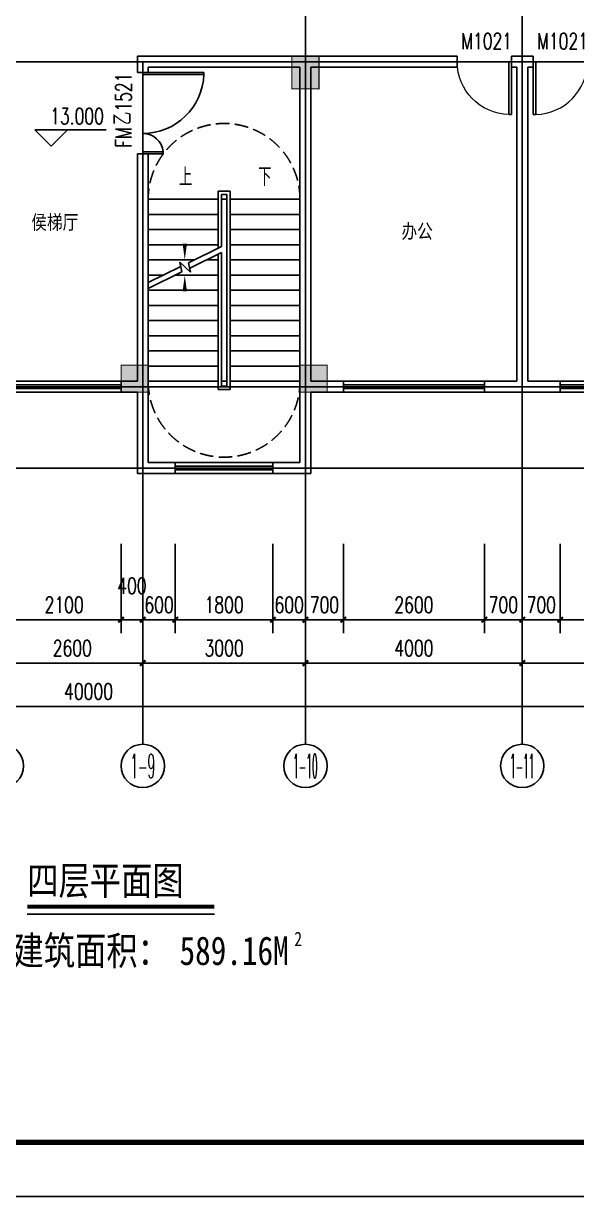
# Model space of a CAD drawing. Extents: x -6243262 to 3079315, y -2914302 to 172723.
# Drawn here: x -2351050 to -2340850, y -733350 to -711695 of the extents above; entities that cross this region are included whole.
import ezdxf
from ezdxf.enums import TextEntityAlignment as Align

# ---------------------------------------------------------------- set-up
doc = ezdxf.new("R2010")
doc.units = 0
doc.header["$LTSCALE"] = 1000
doc.linetypes.add('DASH', pattern=[0.35, 0.25, -0.1])
for name, color, linetype in [('0-柱网', 2, 'Continuous'), ('A-ANNO-IDEN', 3, 'Continuous'), ('AXIS', 3, 'Continuous'), ('AXIS_TEXT', 7, 'Continuous'), ('DIM_ELEV', 3, 'Continuous'), ('DIM_SYMB', 3, 'Continuous'), ('DOOR_FIRE', 4, 'Continuous'), ('DOOR_FIRE_TEXT', 7, 'Continuous'), ('DOTE', 24, 'Continuous'), ('PUB_DIM', 3, 'Continuous'), ('PUB_TEXT', 7, 'Continuous'), ('PUB_TITLE', 4, 'Continuous'), ('STAIR', 2, 'Continuous'), ('WALL', 9, 'Continuous'), ('WINDOW', 4, 'Continuous'), ('WINDOW_TEXT', 7, 'Continuous')]:
    doc.layers.add(name, color=color, linetype=linetype)
doc.styles.add('-宋体', font='', dxfattribs={"width": 0.8})
doc.styles.add('_TCH_AXIS', font='COMPLEX', dxfattribs={"bigfont": 'GBCBIG'})
doc.styles.add('_TCH_DIM', font='SIMPLEX', dxfattribs={"bigfont": 'GBCBIG'})
doc.styles.add('_TCH_DIM_T3', font='SIMPLEX', dxfattribs={"width": 0.705882, "bigfont": 'GBCBIG'})
doc.styles.add('_TCH_WINDOW', font='SIMPLEX', dxfattribs={"height": 3.5, "bigfont": 'GBCBIG'})
doc.styles.add('COMPLEX', font='COMPLEX')
doc.styles.get('-宋体').set_extended_font_data('SimSun')
doc.dimstyles.new('_TCH_ARCH&&100', dxfattribs={"dimtxt": 297.5, "dimasz": 100, "dimexe": 250, "dimexo": 300, "dimgap": 126.25, "dimtad": 1, "dimdec": 0, "dimzin": 0, "dimdsep": 46, "dimtxsty": '_TCH_DIM_T3', "dimblk": 'ARCHTICK', "dimcen": 0.09, "dimclrt": 7, "dimazin": 2, "dimtfac": 1, "dimtdec": 0, "dimtix": 1, "dimtmove": 2, "dimatfit": 3, "dimfxl": 0, "dimtolj": 1, "dimtzin": 0, "dimarcsym": 0})

# ---------------------------------------------------------------- blocks, each defined once
blk = doc.blocks.new('1#柱网')
at = {"layer": '0-柱网'}
for points in [[(517855, 85967), (517855, 85367), (518355, 85367), (518355, 85967)], [(514705, 80267), (514705, 79767), (515205, 79767), (515205, 80267)], [(518005, 80267), (518005, 79767), (518505, 79767), (518505, 80267)]]:
    blk.add_hatch(color=0, dxfattribs=at).paths.add_polyline_path(points)
at = {"layer": '0-柱网', "color": 0, "const_width": 20}
for points in [[(517855, 85967), (517855, 85367), (518355, 85367), (518355, 85967), (517855, 85967)], [(514705, 80267), (514705, 79767), (515205, 79767), (515205, 80267), (514705, 80267)], [(518005, 80267), (518005, 79767), (518505, 79767), (518505, 80267), (518005, 80267)]]:
    blk.add_lwpolyline(points, dxfattribs=at)
blk = doc.blocks.new('_ArchTick')
at = {"color": 0, "linetype": 'ByBlock', "const_width": 0.4}
blk.add_lwpolyline([(-0.5, -0.5), (0.5, 0.5)], dxfattribs=at)
blk = doc.blocks.new('*D851')
at = {"layer": 'Defpoints', "color": 0, "transparency": 16777216}
for p in [(-2341150, -721002), (-2338550, -721002), (-2338550, -722702)]:
    blk.add_point(p, dxfattribs=at)
at = {"layer": 'PUB_DIM', "color": 0, "lineweight": -2, "transparency": 16777216}
for p, q in [((-2341150, -721302), (-2341150, -722952)), ((-2338550, -721302), (-2338550, -722952)), ((-2341150, -722702), (-2338550, -722702))]:
    blk.add_line(p, q, dxfattribs=at)
at = {"layer": 'PUB_DIM', "color": 0, "lineweight": -2, "transparency": 16777216, "xscale": 100, "yscale": 100, "zscale": 100, "rotation": 180}
blk.add_blockref('_ArchTick', (-2341150, -722702), dxfattribs=at)
at = {"layer": 'PUB_DIM', "color": 0, "lineweight": -2, "transparency": 16777216, "xscale": 100, "yscale": 100, "zscale": 100}
blk.add_blockref('_ArchTick', (-2338550, -722702), dxfattribs=at)
at = {"layer": 'PUB_DIM', "color": 7, "transparency": 16777216, "insert": (-2339850, -722427), "char_height": 297.5, "attachment_point": 5, "style": '_TCH_DIM_T3'}
blk.add_mtext('\\A1;2600', dxfattribs=at)
blk = doc.blocks.new('*D852')
at = {"layer": 'Defpoints', "color": 0, "transparency": 16777216}
for p in [(-2341850, -721002), (-2341150, -721002), (-2341150, -722702)]:
    blk.add_point(p, dxfattribs=at)
at = {"layer": 'PUB_DIM', "color": 0, "lineweight": -2, "transparency": 16777216}
for p, q in [((-2341850, -721302), (-2341850, -722952)), ((-2341150, -721302), (-2341150, -722952)), ((-2341850, -722702), (-2341950, -722702)), ((-2341850, -722702), (-2341150, -722702)), ((-2341150, -722702), (-2341050, -722702))]:
    blk.add_line(p, q, dxfattribs=at)
at = {"layer": 'PUB_DIM', "color": 0, "lineweight": -2, "transparency": 16777216, "xscale": 100, "yscale": 100, "zscale": 100}
blk.add_blockref('_ArchTick', (-2341850, -722702), dxfattribs=at)
at = {"layer": 'PUB_DIM', "color": 0, "lineweight": -2, "transparency": 16777216, "xscale": 100, "yscale": 100, "zscale": 100, "rotation": 180}
blk.add_blockref('_ArchTick', (-2341150, -722702), dxfattribs=at)
at = {"layer": 'PUB_DIM', "color": 7, "transparency": 16777216, "insert": (-2341500, -722427), "char_height": 297.5, "attachment_point": 5, "style": '_TCH_DIM_T3'}
blk.add_mtext('\\A1;700', dxfattribs=at)
blk = doc.blocks.new('*D853')
at = {"layer": 'Defpoints', "color": 0, "transparency": 16777216}
for p in [(-2342550, -721002), (-2341850, -721002), (-2341850, -722702)]:
    blk.add_point(p, dxfattribs=at)
at = {"layer": 'PUB_DIM', "color": 0, "lineweight": -2, "transparency": 16777216}
for p, q in [((-2342550, -721302), (-2342550, -722952)), ((-2341850, -721302), (-2341850, -722952)), ((-2342550, -722702), (-2342650, -722702)), ((-2342550, -722702), (-2341850, -722702)), ((-2341850, -722702), (-2341750, -722702))]:
    blk.add_line(p, q, dxfattribs=at)
at = {"layer": 'PUB_DIM', "color": 0, "lineweight": -2, "transparency": 16777216, "xscale": 100, "yscale": 100, "zscale": 100}
blk.add_blockref('_ArchTick', (-2342550, -722702), dxfattribs=at)
at = {"layer": 'PUB_DIM', "color": 0, "lineweight": -2, "transparency": 16777216, "xscale": 100, "yscale": 100, "zscale": 100, "rotation": 180}
blk.add_blockref('_ArchTick', (-2341850, -722702), dxfattribs=at)
at = {"layer": 'PUB_DIM', "color": 7, "transparency": 16777216, "insert": (-2342200, -722427), "char_height": 297.5, "attachment_point": 5, "style": '_TCH_DIM_T3'}
blk.add_mtext('\\A1;700', dxfattribs=at)
blk = doc.blocks.new('*D854')
at = {"layer": 'Defpoints', "color": 0, "transparency": 16777216}
for p in [(-2345150, -721002), (-2342550, -721002), (-2342550, -722702)]:
    blk.add_point(p, dxfattribs=at)
at = {"layer": 'PUB_DIM', "color": 0, "lineweight": -2, "transparency": 16777216}
for p, q in [((-2345150, -721302), (-2345150, -722952)), ((-2342550, -721302), (-2342550, -722952)), ((-2345150, -722702), (-2342550, -722702))]:
    blk.add_line(p, q, dxfattribs=at)
at = {"layer": 'PUB_DIM', "color": 0, "lineweight": -2, "transparency": 16777216, "xscale": 100, "yscale": 100, "zscale": 100, "rotation": 180}
blk.add_blockref('_ArchTick', (-2345150, -722702), dxfattribs=at)
at = {"layer": 'PUB_DIM', "color": 0, "lineweight": -2, "transparency": 16777216, "xscale": 100, "yscale": 100, "zscale": 100}
blk.add_blockref('_ArchTick', (-2342550, -722702), dxfattribs=at)
at = {"layer": 'PUB_DIM', "color": 7, "transparency": 16777216, "insert": (-2343850, -722427), "char_height": 297.5, "attachment_point": 5, "style": '_TCH_DIM_T3'}
blk.add_mtext('\\A1;2600', dxfattribs=at)
blk = doc.blocks.new('*D855')
at = {"layer": 'Defpoints', "color": 0, "transparency": 16777216}
for p in [(-2345850, -721002), (-2345150, -721002), (-2345150, -722702)]:
    blk.add_point(p, dxfattribs=at)
at = {"layer": 'PUB_DIM', "color": 0, "lineweight": -2, "transparency": 16777216}
for p, q in [((-2345850, -721302), (-2345850, -722952)), ((-2345150, -721302), (-2345150, -722952)), ((-2345850, -722702), (-2345950, -722702)), ((-2345850, -722702), (-2345150, -722702)), ((-2345150, -722702), (-2345050, -722702))]:
    blk.add_line(p, q, dxfattribs=at)
at = {"layer": 'PUB_DIM', "color": 0, "lineweight": -2, "transparency": 16777216, "xscale": 100, "yscale": 100, "zscale": 100}
blk.add_blockref('_ArchTick', (-2345850, -722702), dxfattribs=at)
at = {"layer": 'PUB_DIM', "color": 0, "lineweight": -2, "transparency": 16777216, "xscale": 100, "yscale": 100, "zscale": 100, "rotation": 180}
blk.add_blockref('_ArchTick', (-2345150, -722702), dxfattribs=at)
at = {"layer": 'PUB_DIM', "color": 7, "transparency": 16777216, "insert": (-2345500, -722427), "char_height": 297.5, "attachment_point": 5, "style": '_TCH_DIM_T3'}
blk.add_mtext('\\A1;700', dxfattribs=at)
blk = doc.blocks.new('*D856')
at = {"layer": 'Defpoints', "color": 0, "transparency": 16777216}
for p in [(-2346450, -721002), (-2345850, -721002), (-2345850, -722702)]:
    blk.add_point(p, dxfattribs=at)
at = {"layer": 'PUB_DIM', "color": 0, "lineweight": -2, "transparency": 16777216}
for p, q in [((-2346450, -721302), (-2346450, -722952)), ((-2345850, -721302), (-2345850, -722952)), ((-2346450, -722702), (-2346550, -722702)), ((-2346450, -722702), (-2345850, -722702)), ((-2345850, -722702), (-2345750, -722702))]:
    blk.add_line(p, q, dxfattribs=at)
at = {"layer": 'PUB_DIM', "color": 0, "lineweight": -2, "transparency": 16777216, "xscale": 100, "yscale": 100, "zscale": 100}
blk.add_blockref('_ArchTick', (-2346450, -722702), dxfattribs=at)
at = {"layer": 'PUB_DIM', "color": 0, "lineweight": -2, "transparency": 16777216, "xscale": 100, "yscale": 100, "zscale": 100, "rotation": 180}
blk.add_blockref('_ArchTick', (-2345850, -722702), dxfattribs=at)
at = {"layer": 'PUB_DIM', "color": 7, "transparency": 16777216, "insert": (-2346150, -722427), "char_height": 297.5, "attachment_point": 5, "style": '_TCH_DIM_T3'}
blk.add_mtext('\\A1;600', dxfattribs=at)
blk = doc.blocks.new('*D857')
at = {"layer": 'Defpoints', "color": 0, "transparency": 16777216}
for p in [(-2348250, -721002), (-2346450, -721002), (-2346450, -722702)]:
    blk.add_point(p, dxfattribs=at)
at = {"layer": 'PUB_DIM', "color": 0, "lineweight": -2, "transparency": 16777216}
for p, q in [((-2348250, -721302), (-2348250, -722952)), ((-2346450, -721302), (-2346450, -722952)), ((-2348250, -722702), (-2346450, -722702))]:
    blk.add_line(p, q, dxfattribs=at)
at = {"layer": 'PUB_DIM', "color": 0, "lineweight": -2, "transparency": 16777216, "xscale": 100, "yscale": 100, "zscale": 100, "rotation": 180}
blk.add_blockref('_ArchTick', (-2348250, -722702), dxfattribs=at)
at = {"layer": 'PUB_DIM', "color": 0, "lineweight": -2, "transparency": 16777216, "xscale": 100, "yscale": 100, "zscale": 100}
blk.add_blockref('_ArchTick', (-2346450, -722702), dxfattribs=at)
at = {"layer": 'PUB_DIM', "color": 7, "transparency": 16777216, "insert": (-2347350, -722427), "char_height": 297.5, "attachment_point": 5, "style": '_TCH_DIM_T3'}
blk.add_mtext('\\A1;1800', dxfattribs=at)
blk = doc.blocks.new('*D858')
at = {"layer": 'Defpoints', "color": 0, "transparency": 16777216}
for p in [(-2348850, -721002), (-2348250, -721002), (-2348250, -722702)]:
    blk.add_point(p, dxfattribs=at)
at = {"layer": 'PUB_DIM', "color": 0, "lineweight": -2, "transparency": 16777216}
for p, q in [((-2348850, -721302), (-2348850, -722952)), ((-2348250, -721302), (-2348250, -722952)), ((-2348850, -722702), (-2348950, -722702)), ((-2348850, -722702), (-2348250, -722702)), ((-2348250, -722702), (-2348150, -722702))]:
    blk.add_line(p, q, dxfattribs=at)
at = {"layer": 'PUB_DIM', "color": 0, "lineweight": -2, "transparency": 16777216, "xscale": 100, "yscale": 100, "zscale": 100}
blk.add_blockref('_ArchTick', (-2348850, -722702), dxfattribs=at)
at = {"layer": 'PUB_DIM', "color": 0, "lineweight": -2, "transparency": 16777216, "xscale": 100, "yscale": 100, "zscale": 100, "rotation": 180}
blk.add_blockref('_ArchTick', (-2348250, -722702), dxfattribs=at)
at = {"layer": 'PUB_DIM', "color": 7, "transparency": 16777216, "insert": (-2348550, -722427), "char_height": 297.5, "attachment_point": 5, "style": '_TCH_DIM_T3'}
blk.add_mtext('\\A1;600', dxfattribs=at)
blk = doc.blocks.new('*D859')
at = {"layer": 'Defpoints', "color": 0, "transparency": 16777216}
for p in [(-2349250, -721002), (-2348850, -721002), (-2348850, -722702)]:
    blk.add_point(p, dxfattribs=at)
at = {"layer": 'PUB_DIM', "color": 0, "lineweight": -2, "transparency": 16777216}
for p, q in [((-2349250, -721302), (-2349250, -722952)), ((-2348850, -721302), (-2348850, -722952)), ((-2349250, -722702), (-2348850, -722702))]:
    blk.add_line(p, q, dxfattribs=at)
at = {"layer": 'PUB_DIM', "color": 0, "lineweight": -2, "transparency": 16777216, "xscale": 100, "yscale": 100, "zscale": 100, "rotation": 180}
blk.add_blockref('_ArchTick', (-2349250, -722702), dxfattribs=at)
at = {"layer": 'PUB_DIM', "color": 0, "lineweight": -2, "transparency": 16777216, "xscale": 100, "yscale": 100, "zscale": 100}
blk.add_blockref('_ArchTick', (-2348850, -722702), dxfattribs=at)
at = {"layer": 'PUB_DIM', "color": 7, "transparency": 16777216, "insert": (-2349050, -722077), "char_height": 297.5, "attachment_point": 5, "style": '_TCH_DIM_T3'}
blk.add_mtext('\\A1;400', dxfattribs=at)
blk = doc.blocks.new('*D860')
at = {"layer": 'Defpoints', "color": 0, "transparency": 16777216}
for p in [(-2351350, -721002), (-2349250, -721002), (-2349250, -722702)]:
    blk.add_point(p, dxfattribs=at)
at = {"layer": 'PUB_DIM', "color": 0, "lineweight": -2, "transparency": 16777216}
for p, q in [((-2351350, -721302), (-2351350, -722952)), ((-2349250, -721302), (-2349250, -722952)), ((-2351350, -722702), (-2349250, -722702))]:
    blk.add_line(p, q, dxfattribs=at)
at = {"layer": 'PUB_DIM', "color": 0, "lineweight": -2, "transparency": 16777216, "xscale": 100, "yscale": 100, "zscale": 100, "rotation": 180}
blk.add_blockref('_ArchTick', (-2351350, -722702), dxfattribs=at)
at = {"layer": 'PUB_DIM', "color": 0, "lineweight": -2, "transparency": 16777216, "xscale": 100, "yscale": 100, "zscale": 100}
blk.add_blockref('_ArchTick', (-2349250, -722702), dxfattribs=at)
at = {"layer": 'PUB_DIM', "color": 7, "transparency": 16777216, "insert": (-2350300, -722427), "char_height": 297.5, "attachment_point": 5, "style": '_TCH_DIM_T3'}
blk.add_mtext('\\A1;2100', dxfattribs=at)
blk = doc.blocks.new('*D1271')
at = {"layer": 'AXIS', "color": 0, "lineweight": -2, "transparency": 16777216}
for p, q in [((-2341850, -721302), (-2341850, -723752)), ((-2337850, -721302), (-2337850, -723752)), ((-2341850, -723502), (-2337850, -723502))]:
    blk.add_line(p, q, dxfattribs=at)
at = {"layer": 'Defpoints', "color": 0, "transparency": 16777216}
for p in [(-2341850, -721002), (-2337850, -721002), (-2337850, -723502)]:
    blk.add_point(p, dxfattribs=at)
at = {"layer": 'AXIS', "color": 0, "lineweight": -2, "transparency": 16777216, "xscale": 100, "yscale": 100, "zscale": 100, "rotation": 180}
blk.add_blockref('_ArchTick', (-2341850, -723502), dxfattribs=at)
at = {"layer": 'AXIS', "color": 0, "lineweight": -2, "transparency": 16777216, "xscale": 100, "yscale": 100, "zscale": 100}
blk.add_blockref('_ArchTick', (-2337850, -723502), dxfattribs=at)
at = {"layer": 'AXIS', "color": 7, "transparency": 16777216, "insert": (-2339850, -723227), "char_height": 297.5, "attachment_point": 5, "style": '_TCH_DIM_T3'}
blk.add_mtext('\\A1;4000', dxfattribs=at)
blk = doc.blocks.new('*D1272')
at = {"layer": 'AXIS', "color": 0, "lineweight": -2, "transparency": 16777216}
for p, q in [((-2345850, -721302), (-2345850, -723752)), ((-2341850, -721302), (-2341850, -723752)), ((-2345850, -723502), (-2341850, -723502))]:
    blk.add_line(p, q, dxfattribs=at)
at = {"layer": 'Defpoints', "color": 0, "transparency": 16777216}
for p in [(-2345850, -721002), (-2341850, -721002), (-2341850, -723502)]:
    blk.add_point(p, dxfattribs=at)
at = {"layer": 'AXIS', "color": 0, "lineweight": -2, "transparency": 16777216, "xscale": 100, "yscale": 100, "zscale": 100, "rotation": 180}
blk.add_blockref('_ArchTick', (-2345850, -723502), dxfattribs=at)
at = {"layer": 'AXIS', "color": 0, "lineweight": -2, "transparency": 16777216, "xscale": 100, "yscale": 100, "zscale": 100}
blk.add_blockref('_ArchTick', (-2341850, -723502), dxfattribs=at)
at = {"layer": 'AXIS', "color": 7, "transparency": 16777216, "insert": (-2343850, -723227), "char_height": 297.5, "attachment_point": 5, "style": '_TCH_DIM_T3'}
blk.add_mtext('\\A1;4000', dxfattribs=at)
blk = doc.blocks.new('*D1273')
at = {"layer": 'AXIS', "color": 0, "lineweight": -2, "transparency": 16777216}
for p, q in [((-2348850, -721302), (-2348850, -723752)), ((-2345850, -721302), (-2345850, -723752)), ((-2348850, -723502), (-2345850, -723502))]:
    blk.add_line(p, q, dxfattribs=at)
at = {"layer": 'Defpoints', "color": 0, "transparency": 16777216}
for p in [(-2348850, -721002), (-2345850, -721002), (-2345850, -723502)]:
    blk.add_point(p, dxfattribs=at)
at = {"layer": 'AXIS', "color": 0, "lineweight": -2, "transparency": 16777216, "xscale": 100, "yscale": 100, "zscale": 100, "rotation": 180}
blk.add_blockref('_ArchTick', (-2348850, -723502), dxfattribs=at)
at = {"layer": 'AXIS', "color": 0, "lineweight": -2, "transparency": 16777216, "xscale": 100, "yscale": 100, "zscale": 100}
blk.add_blockref('_ArchTick', (-2345850, -723502), dxfattribs=at)
at = {"layer": 'AXIS', "color": 7, "transparency": 16777216, "insert": (-2347350, -723227), "char_height": 297.5, "attachment_point": 5, "style": '_TCH_DIM_T3'}
blk.add_mtext('\\A1;3000', dxfattribs=at)
blk = doc.blocks.new('*D1274')
at = {"layer": 'AXIS', "color": 0, "lineweight": -2, "transparency": 16777216}
for p, q in [((-2351450, -721302), (-2351450, -723752)), ((-2348850, -721302), (-2348850, -723752)), ((-2351450, -723502), (-2348850, -723502))]:
    blk.add_line(p, q, dxfattribs=at)
at = {"layer": 'Defpoints', "color": 0, "transparency": 16777216}
for p in [(-2351450, -721002), (-2348850, -721002), (-2348850, -723502)]:
    blk.add_point(p, dxfattribs=at)
at = {"layer": 'AXIS', "color": 0, "lineweight": -2, "transparency": 16777216, "xscale": 100, "yscale": 100, "zscale": 100, "rotation": 180}
blk.add_blockref('_ArchTick', (-2351450, -723502), dxfattribs=at)
at = {"layer": 'AXIS', "color": 0, "lineweight": -2, "transparency": 16777216, "xscale": 100, "yscale": 100, "zscale": 100}
blk.add_blockref('_ArchTick', (-2348850, -723502), dxfattribs=at)
at = {"layer": 'AXIS', "color": 7, "transparency": 16777216, "insert": (-2350150, -723227), "char_height": 297.5, "attachment_point": 5, "style": '_TCH_DIM_T3'}
blk.add_mtext('\\A1;2600', dxfattribs=at)
blk = doc.blocks.new('*D1280')
at = {"layer": 'AXIS', "color": 0, "lineweight": -2, "transparency": 16777216}
for p, q in [((-2369850, -721302), (-2369850, -724552)), ((-2329850, -721302), (-2329850, -724552)), ((-2369850, -724302), (-2329850, -724302))]:
    blk.add_line(p, q, dxfattribs=at)
at = {"layer": 'Defpoints', "color": 0, "transparency": 16777216}
for p in [(-2369850, -721002), (-2329850, -721002), (-2329850, -724302)]:
    blk.add_point(p, dxfattribs=at)
at = {"layer": 'AXIS', "color": 0, "lineweight": -2, "transparency": 16777216, "xscale": 100, "yscale": 100, "zscale": 100, "rotation": 180}
blk.add_blockref('_ArchTick', (-2369850, -724302), dxfattribs=at)
at = {"layer": 'AXIS', "color": 0, "lineweight": -2, "transparency": 16777216, "xscale": 100, "yscale": 100, "zscale": 100}
blk.add_blockref('_ArchTick', (-2329850, -724302), dxfattribs=at)
at = {"layer": 'AXIS', "color": 7, "transparency": 16777216, "insert": (-2349850, -724027), "char_height": 297.5, "attachment_point": 5, "style": '_TCH_DIM_T3'}
blk.add_mtext('\\A1;40000', dxfattribs=at)
blk = doc.blocks.new('$WINLIB2D$00000001')
at = {"color": 0}
for points in [[(-0.5, 0.5), (-0.5, -0.5)], [(-0.5, 0.5), (0.5, 0.5)], [(0.5, -0.5), (0.5, 0.5)], [(0.5, 0.1667), (-0.5, 0.1667)], [(0.5, -0.1667), (-0.5, -0.1667)], [(-0.5, -0.5), (0.5, -0.5)]]:
    blk.add_lwpolyline(points, dxfattribs=at)
blk = doc.blocks.new('$DorLib2D$00000001')
at = {"color": 0}
for p, q in [((0.45, 0.975), (0.5, 0.975)), ((0.45, 0), (0.45, 0.975)), ((0.5, 0), (0.5, 0.975)), ((0.5, 0), (0.45, 0))]:
    blk.add_line(p, q, dxfattribs=at)
at = {"color": 0, "lineweight": 13}
blk.add_arc((0.475, 0), 0.975, 91.4693, 180, dxfattribs=at)
blk = doc.blocks.new('$DorLib2D$00000225')
at = {"color": 0}
for p, q in [((0.475, -0.001), (0.475, 0.752)), ((0.475, 0.752), (0.5, 0.752)), ((0.5, -0.001), (0.5, 0.752)), ((-0.5, 0), (-0.5, 0.252)), ((-0.475, 0.252), (-0.5, 0.252)), ((-0.475, 0), (-0.475, 0.252)), ((-0.475, 0), (-0.5, 0)), ((0.475, -0.001), (0.5, -0.001))]:
    blk.add_line(p, q, dxfattribs=at)
for centre, radius, start, end in [((0.505, -0.002), 0.755, 92.2493, 179.7238), ((-0.501, 0.003), 0.251, 359.7899, 84.0974)]:
    blk.add_arc(centre, radius, start, end, dxfattribs=at)
blk = doc.blocks.new('_AXISO')
at = {"color": 0}
blk.add_circle((0, 0), 0.5, dxfattribs=at)
at = {"layer": 'AXIS_TEXT', "color": 0, "style": 'COMPLEX', "width": 1.041667}
blk.add_attdef('A', text='', height=0.56, dxfattribs=at).set_placement((-0.25, -0.28), (0.25, -0.28), align=Align.FIT)

msp = doc.modelspace()

# ---------------------------------------------------------------- linework, layer by layer
at = {"color": 8, "linetype": 'DASH'}
for centre, start, end in [((-2347350.4, -714941.6), 359.99993, 180.00007), ((-2347350.4, -718301.6), 179.99993, 0.00007)]:
    msp.add_arc(centre, 1400, start, end, dxfattribs=at)
at = {"layer": 'A-ANNO-IDEN', "const_width": 70}
msp.add_lwpolyline([(-2350981, -728000.3), (-2347528.8, -728000.3)], dxfattribs=at)
at = {"layer": 'A-ANNO-IDEN'}
msp.add_lwpolyline([(-2350981, -728140.3), (-2347528.8, -728140.3)], dxfattribs=at)
at = {"layer": 'AXIS'}
for p, q in [((-2348850.4, -721001.6), (-2348850.4, -725001.6)), ((-2345850.4, -721001.6), (-2345850.4, -725001.6)), ((-2341850.4, -721001.6), (-2341850.4, -725001.6))]:
    msp.add_line(p, q, dxfattribs=at)
at = {"layer": 'DIM_ELEV'}
for p, q in [((-2350538, -713960), (-2350838, -713660)), ((-2350838, -713660), (-2349528.2, -713660)), ((-2350538, -713960), (-2350238, -713660))]:
    msp.add_line(p, q, dxfattribs=at)
at = {"layer": 'DIM_SYMB'}
for points in [[(-2348075.4, -714801.6, 0, 0, 0), (-2348075.4, -716061.6, 0, 80, 0), (-2348075.4, -715761.6, 0, 0, 0)], [(-2346625.4, -714801.6, 0, 0, 0), (-2346625.4, -719051.6, 0, 0, 0), (-2348075.4, -719051.6, 0, 0, 0), (-2348075.4, -716341.6, 0, 80, 0), (-2348075.4, -716641.6, 0, 0, 0)]]:
    msp.add_lwpolyline(points, format="xyseb", dxfattribs=at)
at = {"layer": 'DOTE'}
for p, q in [((-2345850.4, -721001.6), (-2345850.4, -703301.6)), ((-2341850.4, -721001.6), (-2341850.4, -703301.6)), ((-2328750.4, -712401.6), (-2370950.4, -712401.6)), ((-2348850.4, -721001.6), (-2348850.4, -712401.6)), ((-2328750.4, -718401.6), (-2370950.4, -718401.6)), ((-2328750.4, -719901.6), (-2370950.4, -719901.6))]:
    msp.add_line(p, q, dxfattribs=at)
at = {"layer": 'PUB_TITLE'}
msp.add_lwpolyline([(-2377382.9, -733350.5), (-2317982.9, -733350.5), (-2317982.9, -691350.5), (-2377382.9, -691350.5)], close=True, dxfattribs=at)
at = {"layer": 'PUB_TITLE', "const_width": 100}
msp.add_lwpolyline([(-2375882.9, -732350.5), (-2318982.9, -732350.5), (-2318982.9, -692350.5), (-2375882.9, -692350.5)], close=True, dxfattribs=at)
at = {"layer": 'STAIR'}
for p, q in [((-2347240.4, -714791.6), (-2347460.4, -714791.6)), ((-2347460.4, -714791.6), (-2347460.4, -715843.3)), ((-2347240.4, -718451.6), (-2347240.4, -714791.6)), ((-2348750.4, -714941.6), (-2348750.4, -716477.9)), ((-2347460.4, -714941.6), (-2348750.4, -714941.6)), ((-2347300.4, -714851.6), (-2347400.4, -714851.6)), ((-2347400.4, -714851.6), (-2347400.4, -715813.8)), ((-2347400.4, -714941.6), (-2347400.4, -715813.8)), ((-2347400.4, -714941.6), (-2347300.4, -714941.6)), ((-2347300.4, -718391.6), (-2347300.4, -714851.6)), ((-2347300.4, -718301.6), (-2347300.4, -714941.6)), ((-2347240.4, -714941.6), (-2345950.4, -714941.6)), ((-2345950.4, -718301.6), (-2345950.4, -714941.6)), ((-2347460.4, -715221.6), (-2348750.4, -715221.6)), ((-2347240.4, -715221.6), (-2345950.4, -715221.6)), ((-2347460.4, -715501.6), (-2348750.4, -715501.6)), ((-2347240.4, -715501.6), (-2345950.4, -715501.6)), ((-2347460.4, -715781.6), (-2348750.4, -715781.6)), ((-2347400.4, -715813.8), (-2348004.8, -716111.1)), ((-2347240.4, -715781.6), (-2345950.4, -715781.6)), ((-2347904.1, -716061.6), (-2348750.4, -716061.6)), ((-2347970.2, -716286.2), (-2348164.3, -716100)), ((-2348164.3, -716100), (-2348128, -716283.2)), ((-2348004.8, -716111.1), (-2347970.2, -716286.2)), ((-2347400.4, -715925.2), (-2347984.7, -716212.7)), ((-2347460.4, -716061.6), (-2347677.5, -716061.6)), ((-2347460.4, -715954.7), (-2347460.4, -718451.6)), ((-2347400.4, -715925.2), (-2347400.4, -718301.6)), ((-2347400.4, -715925.2), (-2347400.4, -718391.6)), ((-2347240.4, -716061.6), (-2345950.4, -716061.6)), ((-2348148.1, -716181.6), (-2348750.4, -716477.9)), ((-2348128, -716283.2), (-2348750.4, -716589.4)), ((-2348473.2, -716341.6), (-2348750.4, -716341.6)), ((-2347460.4, -716341.6), (-2348246.7, -716341.6)), ((-2347240.4, -716341.6), (-2345950.4, -716341.6)), ((-2348750.4, -716589.4), (-2348750.4, -718301.6)), ((-2347460.4, -716621.6), (-2348750.4, -716621.6)), ((-2347240.4, -716621.6), (-2345950.4, -716621.6)), ((-2347460.4, -716901.6), (-2348750.4, -716901.6)), ((-2347240.4, -716901.6), (-2345950.4, -716901.6)), ((-2347460.4, -717181.6), (-2348750.4, -717181.6)), ((-2347240.4, -717181.6), (-2345950.4, -717181.6)), ((-2347460.4, -717461.6), (-2348750.4, -717461.6)), ((-2347240.4, -717461.6), (-2345950.4, -717461.6)), ((-2347460.4, -717741.6), (-2348750.4, -717741.6)), ((-2347240.4, -717741.6), (-2345950.4, -717741.6)), ((-2347460.4, -718021.6), (-2348750.4, -718021.6)), ((-2347240.4, -718021.6), (-2345950.4, -718021.6)), ((-2347460.4, -718301.6), (-2348750.4, -718301.6)), ((-2348750.4, -718301.6), (-2348750.4, -719801.6)), ((-2347460.4, -718301.6), (-2348750.4, -718301.6)), ((-2347300.4, -718301.6), (-2347400.4, -718301.6)), ((-2347240.4, -718301.6), (-2345950.4, -718301.6)), ((-2345950.4, -718301.6), (-2347240.4, -718301.6)), ((-2345950.4, -719801.6), (-2345950.4, -718301.6)), ((-2347460.4, -718451.6), (-2347240.4, -718451.6)), ((-2347400.4, -718391.6), (-2347300.4, -718391.6)), ((-2348750.4, -719801.6), (-2345950.4, -719801.6))]:
    msp.add_line(p, q, dxfattribs=at)
at = {"layer": 'WALL'}
for p, q in [((-2345850.4, -712301.6), (-2348950.4, -712301.6)), ((-2348950.4, -712301.6), (-2348950.4, -712601.6)), ((-2343050.4, -712301.6), (-2345850.4, -712301.6)), ((-2343050.4, -712501.6), (-2343050.4, -712301.6)), ((-2341850.4, -712301.6), (-2342050.4, -712301.6)), ((-2342050.4, -712301.6), (-2342050.4, -712501.6)), ((-2341650.4, -712301.6), (-2341850.4, -712301.6)), ((-2341650.4, -712501.6), (-2341650.4, -712301.6)), ((-2348950.4, -712601.6), (-2348750.4, -712601.6)), ((-2345950.4, -712501.6), (-2348750.4, -712501.6)), ((-2348750.4, -712601.6), (-2348750.4, -712501.6)), ((-2345950.4, -718401.6), (-2345950.4, -712501.6)), ((-2345750.4, -712501.6), (-2343050.4, -712501.6)), ((-2345750.4, -718301.6), (-2345750.4, -712501.6)), ((-2342050.4, -712501.6), (-2341950.4, -712501.6)), ((-2341950.4, -718301.6), (-2341950.4, -712501.6)), ((-2341750.4, -718301.6), (-2341750.4, -712501.6)), ((-2341750.4, -712501.6), (-2341650.4, -712501.6)), ((-2348750.4, -714101.6), (-2348950.4, -714101.6)), ((-2348950.4, -714101.6), (-2348950.4, -718301.6)), ((-2348750.4, -718401.6), (-2348750.4, -714101.6)), ((-2348950.4, -718301.6), (-2349250.4, -718301.6)), ((-2349250.4, -718301.6), (-2349250.4, -718501.6)), ((-2345150.4, -718301.6), (-2345750.4, -718301.6)), ((-2345150.4, -718501.6), (-2345150.4, -718301.6)), ((-2341950.4, -718301.6), (-2342550.4, -718301.6)), ((-2342550.4, -718301.6), (-2342550.4, -718501.6)), ((-2341150.4, -718301.6), (-2341750.4, -718301.6)), ((-2341150.4, -718501.6), (-2341150.4, -718301.6)), ((-2349250.4, -718501.6), (-2348950.4, -718501.6)), ((-2348950.4, -720001.6), (-2348950.4, -718501.6)), ((-2348750.4, -719801.6), (-2348750.4, -718401.6)), ((-2345950.4, -719801.6), (-2345950.4, -718401.6)), ((-2345750.4, -718501.6), (-2345150.4, -718501.6)), ((-2345750.4, -720001.6), (-2345750.4, -718501.6)), ((-2342550.4, -718501.6), (-2341850.4, -718501.6)), ((-2341850.4, -718501.6), (-2341150.4, -718501.6)), ((-2348250.4, -719801.6), (-2348750.4, -719801.6)), ((-2348250.4, -720001.6), (-2348250.4, -719801.6)), ((-2345950.4, -719801.6), (-2346450.4, -719801.6)), ((-2346450.4, -719801.6), (-2346450.4, -720001.6)), ((-2348950.4, -720001.6), (-2348250.4, -720001.6)), ((-2346450.4, -720001.6), (-2345750.4, -720001.6))]:
    msp.add_line(p, q, dxfattribs=at)

# ---------------------------------------------------------------- block references
at = {"layer": '0-柱网'}
msp.add_blockref('1#柱网', (-2863955.4, -798268.8), dxfattribs=at)
at = {"layer": 'AXIS'}
ref = msp.add_blockref('_AXISO', (-2351450.4, -725401.6), dxfattribs=dict(at, xscale=800, yscale=800, zscale=800))
ref.add_attrib('A', '1-7', dxfattribs={"layer": 'AXIS_TEXT', "height": 452.55, "style": '_TCH_AXIS', "width": 0.381818}).set_placement((-2351676.7, -725627.8), (-2351224.1, -725627.8), align=Align.FIT)
ref = msp.add_blockref('_AXISO', (-2348850.4, -725401.6), dxfattribs=dict(at, xscale=800, yscale=800, zscale=800))
ref.add_attrib('A', '1-9', dxfattribs={"layer": 'AXIS_TEXT', "height": 452.55, "style": '_TCH_AXIS', "width": 0.381818}).set_placement((-2349076.7, -725627.8), (-2348624.1, -725627.8), align=Align.FIT)
ref = msp.add_blockref('_AXISO', (-2345850.4, -725401.6), dxfattribs=dict(at, xscale=800, yscale=800, zscale=800))
ref.add_attrib('A', '1-10', dxfattribs={"layer": 'AXIS_TEXT', "height": 452.55, "style": '_TCH_AXIS', "width": 0.3}).set_placement((-2346076.7, -725627.8), (-2345624.1, -725627.8), align=Align.FIT)
ref = msp.add_blockref('_AXISO', (-2341850.4, -725401.6), dxfattribs=dict(at, xscale=800, yscale=800, zscale=800))
ref.add_attrib('A', '1-11', dxfattribs={"layer": 'AXIS_TEXT', "height": 452.55, "style": '_TCH_AXIS', "width": 0.323077}).set_placement((-2342076.7, -725627.8), (-2341624.1, -725627.8), align=Align.FIT)
at = {"layer": 'DOOR_FIRE', "xscale": 1500, "yscale": -1500, "zscale": 200, "rotation": 90}
msp.add_blockref('$DorLib2D$00000225', (-2348850.4, -713351.6), dxfattribs=at)
at = {"layer": 'WINDOW'}
ref = msp.add_blockref('$DorLib2D$00000001', (-2342550.4, -712401.6), dxfattribs=dict(at, xscale=-1000, yscale=1000, zscale=-1000, rotation=180))
ref.add_attrib('A', 'M1021', (-2342975.4, -712170.4), dxfattribs={"layer": 'WINDOW_TEXT', "height": 297.5, "style": '_TCH_WINDOW', "width": 0.705882})
ref = msp.add_blockref('$DorLib2D$00000001', (-2341150.4, -712401.6), dxfattribs=dict(at, xscale=1000, yscale=1000, zscale=1000, rotation=180))
ref.add_attrib('A', 'M1021', (-2341575.4, -712170.4), dxfattribs={"layer": 'WINDOW_TEXT', "height": 297.5, "style": '_TCH_WINDOW', "width": 0.705882})
at = {"layer": 'WINDOW', "rotation": 180}
for p, xscale, yscale, zscale in [((-2350300.4, -718401.6), -2099.999999992895, 200, -2099.999999992895), ((-2343850.4, -718401.6), -2600, -200, -2600), ((-2339850.4, -718401.6), -2600, 200, -2600), ((-2347350.4, -719901.6), -1800, 200, -1800)]:
    msp.add_blockref('$WINLIB2D$00000001', p, dxfattribs=dict(at, xscale=xscale, yscale=yscale, zscale=zscale))

# ---------------------------------------------------------------- texts
at = {"layer": 'A-ANNO-IDEN', "color": 7, "style": '-宋体', "width": 0.8}
msp.add_text('四层平面图', height=528.69, dxfattribs=at).set_placement((-2350981, -727783.5))
at = {"layer": 'DIM_ELEV', "color": 7, "style": '_TCH_DIM', "width": 0.705882}
msp.add_text('13.000', height=297.5, dxfattribs=at).set_placement((-2350558.2, -713555))
at = {"layer": 'DIM_SYMB', "color": 7, "style": '_TCH_DIM'}
for s, p in [('上', (-2348179.6, -714696.6)), ('下', (-2346720.3, -714696.6))]:
    msp.add_text(s, height=337.6, dxfattribs=at).set_placement(p)
at = {"layer": 'DOOR_FIRE_TEXT', "style": '_TCH_WINDOW', "width": 0.705882}
for s, p in [('1521', (-2349055.3, -713323.7)), ('FM', (-2349055.3, -713989.4))]:
    msp.add_text(s, height=297.5, rotation=90, dxfattribs=at).set_placement(p)
at = {"layer": 'DOOR_FIRE_TEXT', "style": '_TCH_WINDOW'}
msp.add_text('乙', height=337.6, rotation=90, dxfattribs=at).set_placement((-2349055.3, -713569.4))
at = {"layer": 'PUB_TEXT', "style": '-宋体', "width": 0.8}
for s, height, p in [('侯梯厅', 264.35, (-2350904.9, -715496)), ('办公', 264.35, (-2344078.2, -715662.9)), ('本层建筑面积：', 528.69, (-2352406.7, -729076.5)), ('2', 264.3, (-2346055.3, -728726.5)), ('589.16M', 528.69, (-2348172.4, -729076.5))]:
    msp.add_text(s, height=height, dxfattribs=at).set_placement(p)

# ---------------------------------------------------------------- dimensions: what is measured, and where the dimension line sits
at = {"layer": 'AXIS'}
for p1, p2, distance, picture, middle in [((-2369850.4, -721001.6), (-2329850.4, -721001.6), -3300, '*D1280', (-2349850.4, -724026.6)), ((-2351450.4, -721001.6), (-2348850.4, -721001.6), -2500, '*D1274', (-2350150.4, -723226.6)), ((-2348850.4, -721001.6), (-2345850.4, -721001.6), -2500, '*D1273', (-2347350.4, -723226.6)), ((-2345850.4, -721001.6), (-2341850.4, -721001.6), -2500, '*D1272', (-2343850.4, -723226.6)), ((-2341850.4, -721001.6), (-2337850.4, -721001.6), -2500, '*D1271', (-2339850.4, -723226.6))]:
    dim = msp.add_aligned_dim(p1=p1, p2=p2, distance=distance, dimstyle='_TCH_ARCH&&100', dxfattribs=at)
    dim.commit()
    dim.dimension.update_dxf_attribs({"geometry": picture, "text_midpoint": middle})
at = {"layer": 'PUB_DIM'}
for p1, p2, picture, middle in [((-2351350.4, -721001.6), (-2349250.4, -721001.6), '*D860', (-2350300.4, -722426.6)), ((-2348850.4, -721001.6), (-2348250.4, -721001.6), '*D858', (-2348550.4, -722426.6)), ((-2348250.4, -721001.6), (-2346450.4, -721001.6), '*D857', (-2347350.4, -722426.6)), ((-2346450.4, -721001.6), (-2345850.4, -721001.6), '*D856', (-2346150.4, -722426.6)), ((-2345850.4, -721001.6), (-2345150.4, -721001.6), '*D855', (-2345500.4, -722426.6)), ((-2345150.4, -721001.6), (-2342550.4, -721001.6), '*D854', (-2343850.4, -722426.6)), ((-2342550.4, -721001.6), (-2341850.4, -721001.6), '*D853', (-2342200.4, -722426.6)), ((-2341850.4, -721001.6), (-2341150.4, -721001.6), '*D852', (-2341500.4, -722426.6)), ((-2341150.4, -721001.6), (-2338550.4, -721001.6), '*D851', (-2339850.4, -722426.6))]:
    dim = msp.add_aligned_dim(p1=p1, p2=p2, distance=-1700, dimstyle='_TCH_ARCH&&100', dxfattribs=at)
    dim.commit()
    dim.dimension.update_dxf_attribs({"geometry": picture, "text_midpoint": middle})
dim = msp.add_linear_dim(base=(-2348850.4, -722701.6), p1=(-2349250.4, -721001.6), p2=(-2348850.4, -721001.6), angle=0, dimstyle='_TCH_ARCH&&100', dxfattribs=at)
dim.commit()
dim.dimension.update_dxf_attribs({"geometry": '*D859', "text_midpoint": (-2349050.4, -722076.6), "dimtype": 129})

doc.saveas('drawing.dxf')
